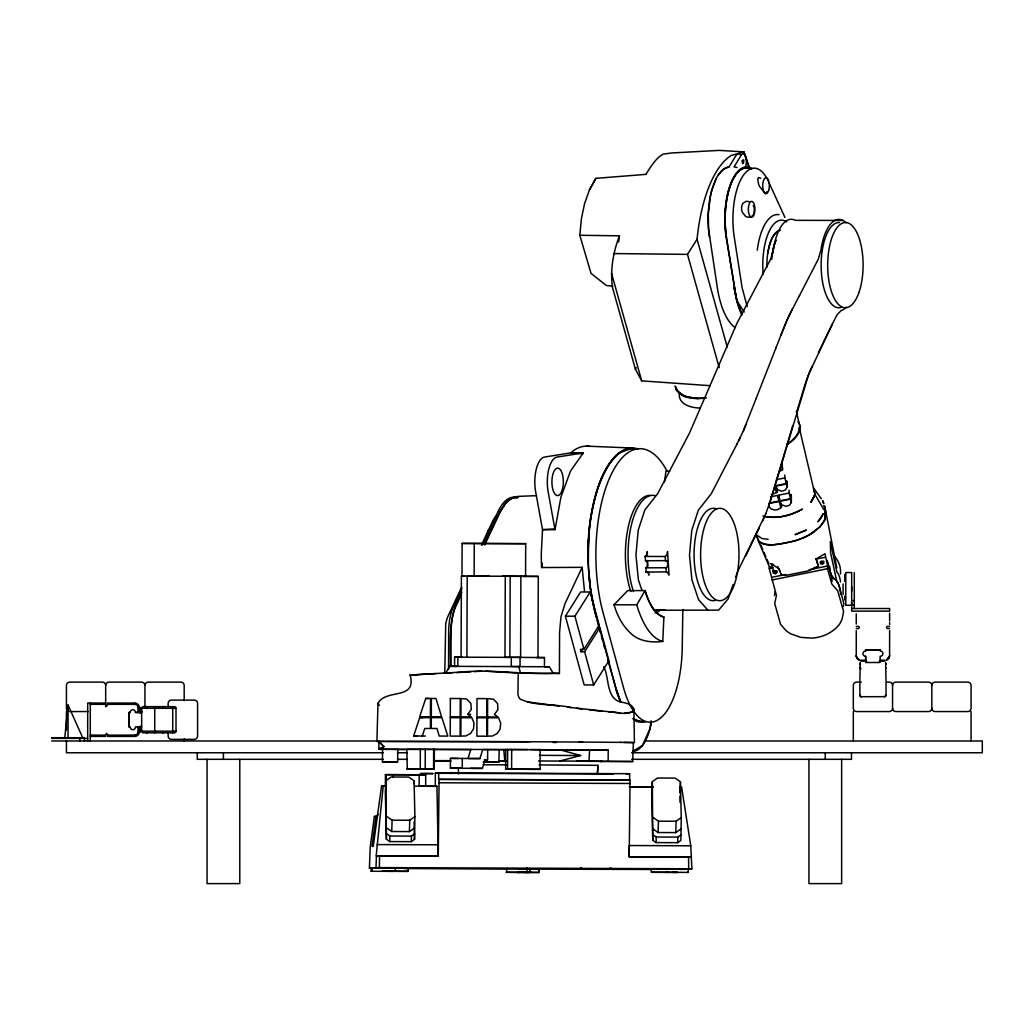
<?xml version="1.0" encoding="UTF-8"?>
<svg xmlns="http://www.w3.org/2000/svg" width="1034" height="1034" viewBox="0 0 1034 1034"><rect width="100%" height="100%" fill="white"/><g stroke="black" fill="none" stroke-linecap="round" stroke-linejoin="round"><path stroke-width="1.5" d="M808.743 535.224L820.065 526.849L824.796 519.533A77.744 39.938 -15.9 0 0 824.796 507.423L823.839 505.691L824.796 506.518L824.796 520.399C817.907 531.192 805.964 537.667 793.957 541.131C782.389 543.16 769.412 548.136 758.504 541.196L755.932 533.79M843.098 583.887L843.098 594.46M851.68 604.58L851.68 602.654M851.68 591.215L851.68 586.562M386.38 786.021L383.226 786.008L376.208 855.829L438.261 856.062L436.943 786.202L414.518 786.163M438.261 856.062L439.088 779.352L630.042 780.075L629.215 856.785L629.241 845.528L690.764 845.786L691.875 868.78L651.006 869.012L651.42 872.269L653.798 872.308L688.23 872.373L688.243 869.103M382.49 761.774L382.541 749.34L386.91 749.34L397.715 749.391L397.676 761.825L382.49 761.774L397.676 761.825M386.121 774.621L385.436 774.686L385.398 786.137L386.083 786.073L386.121 774.621L393.023 774.634L425.711 774.776L425.672 786.228L419.132 786.189L419.184 774.737M393.01 777.503L393.023 774.634M407.306 768.96L406.827 749.327L434.332 749.404L434.267 769.025L408.469 768.973M406.75 768.96L420.256 768.947L420.334 749.327M434.267 769.025L425.207 768.96L425.271 749.34M433.582 769.012L433.647 749.379M425.607 786.318L435.288 786.357L435.34 773.277L438.713 772.967L629.667 773.691L629.641 780.101L438.687 779.377L438.713 772.967M444.788 672.617L445.719 623.489L447.386 617.544L461.694 587.105M448.549 669.476L448.678 631.89A34.561 14.36 -89.9 0 1 453.564 606.195L461.784 588.708M450.436 665.754C450.397 640.938 447.955 614.286 461.784 592.223M450.94 666.348L451.07 631.903A34.561 14.36 -89.9 0 1 455.942 606.195L461.423 594.55M457.868 657.185L454.611 657.197L454.572 666.348L457.842 666.348L457.868 657.185L520.593 657.391L520.89 576.274L461.397 576.119L461.086 657.236M461.978 576.132L462.108 543.432L525.699 543.664L525.569 576.377L502.369 576.222M466.903 657.223L467.213 576.093L472.099 576.145M474.257 543.457L474.141 576.171L489.211 576.171M486.846 716.976L486.911 698.609L477.01 698.583L476.945 716.937L497.936 717.001L494.42 714.442L497.91 709.738L497.613 703.611L493.502 699.191L487.634 698.609L487.557 716.976M505.29 576.197L504.98 657.314L509.878 657.365L510.189 576.235M505.639 769.193L505.716 749.572L511.675 749.56L540.149 749.689L540.071 769.322L505.639 769.193L540.071 769.322M507.578 769.18L507.655 749.56M511.597 769.193L511.675 749.56M520.063 657.365L520.024 666.529L511.261 666.478L511.3 657.327L520.063 657.365L544.479 657.585L544.44 666.749M537.99 657.546L538.3 576.429L520.89 576.274M485.179 671.144L518.241 673.108L559.433 673.483L559.575 632.175L561.023 616.548L564.991 603.688L582.142 567.343L541.609 567.55A108.027 44.901 -89.9 0 1 541.286 553.759L542.514 529.654L535.664 491.835A24.816 10.314 -89.9 0 1 544.504 457.067L570.794 452.879L583.292 452.918L570.522 471.039L560.945 497.018L555.012 529.692L542.514 529.654L555.297 528.917M539.735 749.766L589.626 750.025L588.979 761.14L585.89 761.166L608.147 761.257L608.225 750.128L530.429 749.585M484.171 759.887L487.583 759.9L487.673 749.598L499.189 749.676L498.931 762.097L483.705 762.019M526.978 870.874L527.004 867.772M588.372 562.418L588.566 540.045M769.206 503.041L779.003 501.051L779.067 495.7M518.241 673.108L517.944 693.323A7.833 7.354 -84.5 0 0 520.27 699.152C535.767 706.442 554.612 703.585 571.13 707.592M444.103 673.069L410.162 675.06C417.09 700.677 385.902 688.373 378.005 703.262L376.893 741.43L378.276 741.468M682.841 609.491L682.22 647.956A76.865 31.951 -89.9 0 1 658.826 719.341A76.865 31.951 -89.9 0 1 623.554 687.791L603.042 612.606A105.649 43.919 -89.9 0 1 610.073 476.894A105.649 43.919 -89.9 0 1 666.84 470.728M378.405 814.391L376.066 816.33L374.36 816.485L370.25 846.587L369.422 868.172L371.322 868.004L371.141 871.274L372.188 871.171L372.356 867.901L379.362 867.591L379.568 855.816L438.584 856.036M859.861 680.967L860.262 663.04L859.9 663.763M768.869 506.595L771.222 508.961L774.337 509.969L777.891 509.594L780.877 507.694L780.98 503.287M385.966 780.683L385.32 791.721L386.406 839.259L389.728 841.573L411.299 841.663L414.518 839.362L414.892 816.563L414.078 780.786L408.766 777.077L391.111 777.012L385.966 780.683L386.406 839.259M389.728 841.573L389.896 836.015L386.574 833.688M414.556 827.911L409.412 831.594L391.757 831.517L392.093 820.156L386.781 816.446M409.412 831.594L409.748 820.233L414.892 816.563M411.299 841.663L411.467 836.092L414.686 833.805M414.001 783.63L414.078 780.786M652.325 781.691L651.678 792.742L652.764 840.267L656.086 842.594L677.658 842.671L680.876 840.371L681.251 817.571L680.437 781.807L675.124 778.085L657.469 778.02L652.325 781.691L652.764 840.267M656.086 842.594L656.254 837.023L652.932 834.709M680.915 828.932L675.771 832.603L658.102 832.538L658.451 821.177L653.139 817.467M675.771 832.603L676.107 821.242L681.251 817.571M677.658 842.671L677.826 837.113L681.044 834.813M679.842 791.449L679.958 787.275L681.626 787.132L690.764 845.786M680.437 781.807L680.101 793.168L679.958 787.275M376.001 867.578L376.454 855.803L379.568 855.816M600.392 761.58L632.653 761.528L633.39 742.554L623.877 742.412M487.673 749.598L482.697 749.56L479.931 758.555L450.41 758.374L450.385 768.184L482.4 768.391L485.011 759.887L487.583 759.9M462.314 758.4L462.276 768.21L450.385 768.184M859.861 664.125L860.262 663.04M662.781 641.416L663.893 617.078A62.996 26.186 -89.9 0 1 645.061 590.621L627.716 590.569L614.015 604.774C617.13 615.101 622.08 625.131 630.016 632.614C638.56 641.429 651.174 642.838 662.781 641.416A87.463 36.358 -89.9 0 1 636.763 604.838L614.015 604.774M860.883 696.722L885.143 696.658L886.022 695.352L886.022 682.776M889.602 656.06L886.849 659.834L889.602 656.06L889.628 630.559M594.783 611.352C587.441 581.832 586.769 551.2 590.168 521.071C594.653 496.785 600.263 470.858 618.784 453.099L632.446 448.019L635.173 449.092M612.8 286.069L606.389 285.539L591.034 273.39L579.803 235.274L581.379 218.937L584.533 203.763L589.367 190.101L595.842 178.352L645.953 174.358M598.014 765.328L597.329 774.388L598.014 765.328L539.141 764.927M773.626 564.745L770.963 563.62L772.954 567.963L769.529 566.813L769.283 568.7L776.418 595.364L774.724 603.585L780.58 624.355L786.008 630.598L790.273 633.687L800.704 637.358L811.961 638.12A36.1 30.645 0 0 0 839.931 623.592L842.077 619.198L843.589 611.546L837.721 590.776L831.801 584.029L827.471 568.713L827.704 565.973L824.977 553.733L816.007 559.006L818.489 566.71L808.045 570.897L786.68 575.24L781.588 575.266L777.633 566.438M886.022 695.197L884.535 696.826M889.628 655.621L888.503 658.619L888.891 658.102M64.78 737.72L68.05 705.02L82.694 737.72M487.13 535.638L488.216 530.403L490.568 528.917M651.239 869.465L506.944 869.064L506.337 872.321L538.779 872.45L539.128 869.18L519.068 869.077M618.72 242.059L619.418 235.83L579.803 235.274M710.216 385.682L641.687 380.874L635.393 369.164L612.438 287.245C610.112 269.809 613.188 252.167 619.418 235.83M376.066 816.33L372.007 846.432L373.248 846.316L381.559 786.15L383.226 786.008M664.474 481.87L665.922 471.22L669.722 471.233M651.097 720.801L650.024 728.595L642.528 745.385L632.614 751.421A49.283 20.499 -89.9 0 0 651.291 723.167M859.861 663.983L860.223 663.091M886.022 695.352L885.556 696.347M767.745 253.317C769.464 244.942 771.286 233.283 780.476 230.091M541.609 567.55L542.346 563.323M844.739 579.363L844.713 581.392L845.373 577.98M774.401 595.532L775.164 591.668M843.305 606.57L843.912 603.481L838.018 582.607L831.401 575.473L826.954 560.299L831.207 575.253L833.43 578.885M845.166 575.15L845.463 573.844L844.558 577.502M845.024 575.744L844.739 576.843M885.905 667.99L885.66 668.429M792.742 425.543L768.689 506.221M797.175 410.395L806.081 381.094L811.961 366.592M470.793 749.521L468.04 758.529L479.931 758.555M413.665 735.988L419.662 717.635L430.454 717.661L430.441 728.505L424.754 728.492L422.26 736.014L413.665 735.988L416.767 736.027M419.662 716.73L425.762 698.441L430.48 698.454L430.428 716.769L419.662 716.73L422.764 716.756M733.158 584.456L728.194 598.828L718.682 610.125L654.561 610.254L652.428 607.85M735.613 577.373L737.552 571.75L765.845 513.588M395.815 868.004L394.678 871.261L408.249 871.352L408.21 868.095L372.356 867.901M815.025 494.562L811.083 501.981L815.025 494.562L823.827 509.607M765.884 513.51L771.041 499.047L808.666 374.192L832.357 324.004L837.088 314.75L841.198 310.523A45.742 19.013 -89.9 0 0 846.277 307.176M745.966 424.496L743.381 430.932M756.048 398.672L743.317 431.049L736.841 444.284M775.939 347.941L786.15 321.91L792.509 308.83M780.941 335.158L788.981 315.706L799.489 295.543M756.022 398.736L776.056 347.644M786.499 481.081L786.499 483.964L775.358 486.226L777.012 492.119L777.982 489.806L781.575 491.189L785.207 490.155L787.12 487.247L787.12 481.482M779.558 498.466L781.265 507.242L782.247 504.928L785.672 506.311L789.343 505.368L791.359 502.485L791.359 495.286M762.614 520.826L764.242 517.271M481.456 545.073L492.352 521.873A42.911 17.824 -89.9 0 1 495.557 516.431M482.309 545.021L498.065 511.52A56.805 23.614 -89.9 0 1 516.845 497.664M484.7 545.021L500.443 511.52L506.053 502.64L511.959 498.272M484.416 544.285L500.197 510.861L508.301 499.487L517.569 496.41L536.646 495.648M818.489 352.387L832.357 324.004M716.213 178.611L711.625 190.954A53.432 22.192 -89.8 0 0 710.345 196.499L708.29 213.547L708.536 228.915L717.376 287.995A65.194 27.104 -89.9 0 0 735.187 327.597M745.462 556.318L759.279 528.025M816.007 559.006L825.274 557.326M603.727 666.775C609.478 677.128 605.821 697.937 620.452 701.983C625.376 702.758 633.157 704.206 633.907 710.203C627.754 716.497 616.716 711.444 608.961 711.987M738.56 441.027L740.279 437.641M799.411 295.711L818.346 259.043L820.906 250.254A45.742 19.013 -89.9 0 1 846.019 222.698M737.048 443.909L711.289 493.735L698.351 510.163L691.798 530.222L689.497 555.103L691.901 579.854L698.545 599.591L708.109 610.383M811.083 501.981L814.753 495.273M589.367 190.101L595.842 178.352M636.763 604.838L645.061 590.621C648.408 600.728 652.777 613.382 663.893 617.078M460.828 672.113C491.628 669.101 522.377 674.646 553.229 673.328L549.325 666.775L449.816 666.323L445.628 673.224L451.961 672.863M709.518 237.458A52.114 21.662 -89.9 0 1 729.06 166.926L736.441 154.841L738.987 153.562A8.194 3.399 -89.8 0 1 740.215 154.751M599.862 627.586L608.923 660.765L593.671 684.947L584.158 684.922L565.391 616.186L580.643 591.991L590.156 592.017L599.216 625.195L583.964 649.378L580.397 649.365L581.043 651.769L584.624 651.782L599.862 627.586L597.484 627.586M583.964 649.378L574.917 616.212L590.156 592.017M581.043 651.769L582.749 649.081M719.199 367.652L687.481 254.377L697.058 239.242A113.042 46.995 -89.9 0 1 731.245 155.462L743.911 151.882L749.495 167.857M635.393 369.164L636.259 367.781M845.295 599.914C843.615 589.315 845.928 605.381 844.649 597.949M718.203 175.16L723.697 169.072L729.06 166.926M467.769 714.365L471.31 709.402L470.845 703.301L466.657 699.036L460.97 698.545L460.906 716.872L471.297 716.911L467.769 714.365L470.677 714.391M888.865 658.141L886.849 659.834M644.996 556.46L665.25 556.512L666.814 555.18L667.55 551.549L669.076 575.163L667.072 571.828L646.017 572.138L646.134 567.692A3.593 1.499 -89.9 0 0 647.387 563.569A3.593 1.499 -89.9 0 0 645.668 560.596L644.996 556.46L646.56 555.129L647.284 551.497L647.387 556.008M773.148 571.66L774.518 570.561L776.327 571.014L776.767 572.577L775.397 573.676L773.587 573.224L773.148 569.941L773.587 573.224M775.397 573.676L775.397 571.957L776.767 570.846L776.767 572.577M822.469 564.112L823.839 563.013L823.4 561.449L821.591 560.997L820.221 562.095L820.66 563.659L822.469 564.112L822.469 562.38L823.839 561.281M751.847 216.326L753.347 214.956L754.187 211.621L754.277 207.731L753.256 205.585M776.599 488.397L776.599 492.546L771.364 494.73M814.197 531.89C801.647 540.627 786.305 543.38 771.416 544.957A20.279 10.43 -15.7 0 1 759.034 541.441L755.854 534.048M378.935 749.301L383.885 746.613L378.832 741.404L378.935 749.301L383.536 749.366M778.667 471.827L782.505 469.759L782.505 466.877M750.684 216.907L751.343 216.61M645.268 560.751L665.935 560.648A3.593 1.499 -89.8 0 1 667.641 563.62A3.593 1.499 -89.8 0 1 666.387 567.744L645.733 567.847M559.924 760.985L580.617 755.518L560.234 749.857M776.444 479.634L784.806 477.941L784.806 475.058M775.241 485.825L786.383 483.55L786.383 480.681M770.42 496.85L777.413 495.428L779.003 501.051M789.071 490.181L789.071 493.063L777.904 495.325L779.494 500.947L790.648 498.685L790.648 494.355M769.322 503.442L779.119 501.451L779.08 495.79M779.597 501.348L790.764 499.086L790.764 494.756M769.283 568.7L772.954 567.963M813.874 567.64L818.489 566.71L816.214 558.593M771.713 577.347L785.711 574.503M809.04 569.76L827.704 565.973M772.101 579.971L827.471 568.713M583.292 452.918L557.003 457.093A24.816 10.314 -89.9 0 0 548.162 491.874L555.012 529.692M532.135 869.206L539.128 869.18M642.825 721.073L636.737 721.629L633.583 718.488M425.711 774.776L385.436 774.686M435.288 786.357L436.943 786.202M626.294 774.001L629.667 773.691M687.183 869.193L680.01 869.439M687.183 872.476L688.23 872.373M674.995 385.798C677.89 398.878 694.9 399.434 705.653 398.025M665.793 872.334L668.584 872.36M624.484 713.214L632.291 712.09L633.894 710.5L633.777 708.678L630.533 705.227M376.906 741.417L530.416 741.74M443.702 673.095L461.035 672.113M456.705 672.604L470.935 671.79M474.089 671.609L481.999 671.156M513.239 497.845L517.724 497.716M654.561 610.254L665.133 609.982M540.149 749.689L539.076 749.702M687.481 254.377L613.795 253.563M378.832 741.404L384.519 741.378M408.249 871.352L371.141 871.274M525.699 543.664L462.108 543.432M544.479 657.585L536.504 657.585M404.721 868.108L408.21 868.095M499.383 760.83L504.786 760.817L503.765 749.663L506.001 749.663M504.295 760.791L506.44 760.778L498.711 760.856M851.68 600.573L854.291 600.573M854.291 605.278L845.786 605.239L845.786 572.539L851.68 572.539L851.68 611.133L889.628 611.133L889.628 608.522L851.68 608.522M856.281 626.514L858.517 626.307L859.319 627.237A2.003 2.003 0 0 1 859.319 627.741L858.517 628.672L856.281 628.478M889.602 626.514L887.366 626.307L886.565 627.237A2.003 2.003 0 0 0 886.565 627.741L887.366 628.672L889.602 628.478M880.141 650.063L865.742 650.063L865.742 651.045A2.611 2.611 0 0 0 862.963 653.656A2.611 2.611 0 0 0 865.742 656.267L865.742 662.497L880.141 662.497L880.141 656.267A2.611 2.611 0 0 0 882.92 653.656A2.611 2.611 0 0 0 880.141 651.045L880.296 649.934L865.574 649.934L865.574 651.045M860.844 660.196L865.574 660.196L865.574 656.28M880.296 660.196L885.026 660.196M860.844 661.178L866.582 661.178M879.301 661.178L885.026 661.178M861.257 682.117L856.579 682.117A3.27 3.27 0 0 0 853.309 685.387L853.309 708.29A3.27 3.27 0 0 0 856.579 711.56L889.292 711.56A3.27 3.27 0 0 0 892.562 708.29L892.562 685.387A3.27 3.27 0 0 0 889.292 682.117L886.177 682.117M105.675 703.055L87.683 703.055L87.683 740.99M139.357 712.374L139.357 707.631A4.575 4.575 0 0 0 134.782 703.055L107.639 703.055L107.639 704.296L134.782 704.361A3.27 3.27 0 0 1 138.052 707.631L138.052 712.374M90.294 704.361L105.675 704.296M138.052 707.631L140.34 707.631L140.34 713.382M141.658 708.29L175.987 708.29L176 731.18A1.641 1.641 0 0 1 174.358 732.822L143.299 732.822A1.641 1.641 0 0 1 141.658 731.18L141.658 708.29A1.641 1.641 0 0 1 143.287 706.649L174.268 706.649A1.641 1.641 0 0 1 176 708.29M139.357 708.613L140.34 708.613M69.692 711.56L88.381 711.56M130.206 712.374L129.095 712.374L129.095 727.096L130.206 726.928A2.611 2.611 0 0 0 132.817 729.707A2.611 2.611 0 0 0 135.428 726.928L141.658 726.928M135.441 712.374L139.306 712.374M141.658 712.542L135.428 712.542A2.611 2.611 0 0 0 132.817 709.763A2.611 2.611 0 0 0 130.206 712.542L129.224 712.542L129.224 726.928M139.357 730.857L140.34 730.857M141.658 731.18L175.987 731.18M139.357 727.096L139.357 731.839A4.575 4.575 0 0 1 134.782 736.415L107.639 736.415L107.639 735.174L134.782 735.109A3.27 3.27 0 0 0 138.052 731.839L140.34 731.839M90.294 735.109L105.675 735.174L105.675 736.376L90.294 736.415M51.7 737.72L84.413 737.72M51.713 738.379L87.683 738.379M51.7 740.99L378.173 740.99M644.699 740.99L982.3 740.99L982.3 752.765L631.658 752.765M383.175 752.765L66.422 752.765L66.422 740.874M397.56 752.765L407.37 752.765M383.175 759.318L197.261 759.318L197.261 752.765M397.689 759.318L407.37 759.318M631.658 759.318L851.46 759.318L851.46 752.765M433.168 749.495L471.388 749.598M498.995 749.702L503.765 749.663M608.225 750.128L590.052 750.077M433.647 760.623L449.506 760.636M450.837 761.024L447.179 761.024L450.268 761.037M483.214 764.759L506.75 764.811M389.43 871.3L394.044 871.3L381.96 871.261L386.923 871.261M672.617 872.386L677.516 872.386L651.42 872.269M506.337 872.321L521.265 872.36M842.994 220.449L795.392 220.332A45.742 19.013 -89.9 0 0 773.316 250.138L770.744 258.927L736.919 323.371L689.562 432.923L657.74 493.593L644.802 510.021L638.249 530.093L635.949 554.961L638.353 579.712L641.933 590.336M524.548 576.429L538.3 576.429M565.391 616.186L574.917 616.212M544.608 666.762L549.325 666.775M553.268 742.502L556.447 742.502M527.573 749.572L379.077 749.262L383.885 746.613L378.69 741.456M470.509 768.365L482.4 768.391M420.256 768.947L425.207 768.96M435.34 773.277L613.459 773.949M438.791 782.777L630.029 783.475M629.486 786.939L653.191 787.029M381.559 786.15L386.238 786.163M629.409 787.094L653.113 787.184M392.093 820.156L409.748 820.233M658.451 821.177L676.107 821.242M389.896 836.015L411.467 836.092M656.254 837.023L677.826 837.113M376.751 844.597L438.287 844.791M629.538 856.759L691.5 857.005M629.215 856.785L691.255 857.031M379.362 867.591L691.875 868.78M522.015 872.386L529.137 872.425L526.035 872.399M538.921 869.206L539.153 872.463L517.336 872.386L519.327 872.399M539.347 755.337L580.617 755.518M538.559 760.985L588.979 761.14M450.798 760.985L434.396 760.908M483.214 762.071L486.006 762.084M486.523 762.032L498.931 762.097M530.003 741.727L582.581 742.089M576.623 761.179L602.266 761.412M404.113 868.547L506.35 869.116M619.973 742.373L634.424 742.58L633.907 710.203M578.911 742.063L621.111 742.373M608.147 761.257L632.653 761.528M461.397 576.119L464.654 576.145M454.611 657.197L462.237 657.262M449.816 666.323L456.227 666.374M410.162 675.06L416.599 675.124M425.762 698.441L428.864 698.467M419.662 717.635L422.764 717.661M422.26 736.014L425.375 736.04M450.41 758.374L458.424 758.439M374.36 816.485L377.526 816.589M369.422 868.172L371.645 868.237M586.601 446.145L632.446 448.019M768.12 539.296L762.136 538.559L756.966 535.237M553.19 673.108L559.433 673.483M583.008 453.68L570.794 452.879A108.027 44.901 -89.9 0 1 589.522 446.404M620.31 712.995L568.105 707.204M602.279 711.302L589.574 709.88M576.675 708.303L581.961 708.962M559.006 706.041L527.741 701.957M861.348 696.826L859.861 695.352L859.861 682.776M609.595 868.146L617.544 869.426M698.196 398.659L684.366 396.371L676.288 390.064L676.081 387.078M737.139 167.508L734.037 166.926L741.262 155.087A7.91 3.296 -89.9 0 1 745.824 157.155A7.91 3.296 -89.9 0 1 744.945 168.154M764.32 516.405C777.335 518.99 791.075 515.643 802.436 509.077C790.609 515.488 776.275 519.65 762.924 515.966M822.469 562.38L820.66 561.927L820.66 563.659M773.587 571.492L775.397 571.957M580.501 867.978L584.986 869.348M856.281 656.099L857.328 658.568L859.551 660.015L857.38 658.619L856.281 656.099L856.255 630.559M634.346 719.237L640.033 721.318M860.74 668.856L860.21 668.416L860.727 668.843M860.74 696.658L859.861 695.352M859.099 659.86L856.63 657.43M777.633 567.899L770.963 563.62M652.79 828.816L658.102 832.538M386.432 827.807L391.757 831.517M379.31 705.395L378.005 703.262M860.042 668.145L859.861 667.395L860.262 668.481M886.022 664.138L885.66 663.091L886.022 680.967M885.556 662.988L886.022 663.983L885.673 663.104M860.327 696.347L859.861 695.197M814.21 488.914L821.358 498.815M860.21 668.416L859.861 667.395M751.64 169.149A51.881 21.559 -89.9 0 0 750.878 168.736C738.909 164.264 732.279 179.153 729.461 188.227C724.731 204.034 724.097 220.94 726.475 237.225L735.975 296.37L737.229 301.308L744.221 312.022M529.137 869.116L530.92 872.399M778.292 567.731L780.269 571.608M814.521 489.845L813.616 488.048L814.934 494.394L799.256 427.585A34.613 17.798 -15.7 0 1 786.59 444.465M769.012 182.695L784.948 217.437M760.908 545.228L762.756 549.519M763.984 552.376L765.819 556.667M767.047 559.523L768.895 563.814M758.504 541.196L769.994 568.312L769.529 566.813M747.194 306.607L742.102 287.633L734.256 237.096A50.912 21.171 -89.9 0 1 742.244 177.021A50.912 21.171 -89.9 0 1 768.352 181.247M620.827 701.983L615.825 687.765L595.3 612.593L591.202 592.715M615.605 688.101L620.452 701.983L617.065 693.026L607.656 658.955M758.142 538.611L758.452 539.515M737.229 301.308L741.882 313.819A64.444 26.794 -89.8 0 1 734.321 287.762M749.262 168.296L743.911 151.882L719.199 150.395L671.428 152.98L662.936 154.169L659.188 156.806A103.684 22.063 -72.9 0 0 645.953 174.41M774.841 486.329L776.599 492.546M782.505 469.759L781.769 464.292M784.806 477.941L786.383 483.55M789.071 493.063L790.648 498.685M779.119 501.451L780.877 507.694M697.058 239.242L727.251 347.075M611.482 273.105L641.687 380.874M595.093 612.929L596.347 617.531M597.187 620.594L600.534 632.873M601.374 635.936L602.628 640.537M603.468 643.613L604.722 648.215M584.624 651.782L593.671 684.947M741.921 314.931A65.194 27.104 -89.9 0 1 736.971 301.734L726.178 237.497A52.114 21.662 -89.9 0 1 730.392 184.336A52.114 21.662 -89.9 0 1 751.925 168.529M518.822 666.503L520.438 673.031M796.296 411.248L799.98 426.861M856.436 656.913L856.255 655.621M836.842 567.963L824.796 506.518M734.037 288.034L736.971 301.734M786.499 483.964L787.12 487.247M790.764 499.086L791.359 502.485M831.401 575.473L832.073 581.509M647.866 566.412L647.478 560.506M648.499 572.216L648.822 575.111A5.235 2.171 -89.8 0 0 646.004 572.138M582.142 567.343L584.494 591.164M588.863 570.833L590.608 589.6M458.204 767.797L458.618 773.859M665.25 556.512L665.521 560.803M665.986 567.899L666.271 572.19M679.868 796.012L680.01 802.345M414.13 821.94L414.518 839.362M781.2 504.463L781.265 507.242M766.892 265.738L766.918 267.263M766.879 191.691L766.776 192.931L765.186 193.604L759.344 186.133A9.513 4.058 62.7 0 1 758.439 183.574L757.87 180.136A8.13 3.063 65.5 0 1 758.051 178.727A7.845 2.895 66.4 0 1 758.374 178.119M688.554 856.979L688.696 868.754M971.068 711.573L971.068 740.977M892.562 685.387A3.27 3.27 0 0 1 895.832 682.117L928.545 682.117A3.27 3.27 0 0 1 931.815 685.387L931.815 708.29A3.27 3.27 0 0 1 928.545 711.56L895.832 711.56A3.27 3.27 0 0 1 892.562 708.29M889.628 613.097L889.628 620.956M889.628 622.662L889.628 624.588M856.255 613.886L856.255 624.084M854.291 572.552L854.291 608.522M853.309 711.573L853.309 740.977M841.65 759.318L841.65 883.605L808.937 883.605L808.937 759.318M829.772 566.464L829.772 569.695M825.287 752.765L825.287 759.318M781.626 463.775L781.626 466.657M781.588 574.193L781.588 575.266M777.012 487.97L777.012 492.119M239.785 759.318L239.785 883.605L207.071 883.605L207.071 759.318M223.422 752.765L223.422 759.318M184.181 700.651L184.181 685.387A3.27 3.27 0 0 0 180.898 682.117L148.198 682.117A3.27 3.27 0 0 0 144.928 685.387L144.928 706.765M184.181 738.922L184.181 740.977M172.73 706.674L172.73 732.796M168.141 706.493L168.141 703.379A3.27 3.27 0 0 1 171.424 700.108L194.314 700.108A3.27 3.27 0 0 1 197.584 703.379L197.584 736.092A3.27 3.27 0 0 1 194.314 739.362L171.424 739.362A3.27 3.27 0 0 1 168.141 736.092L168.141 732.977M158.887 706.674L158.887 707.838M154.738 706.674L154.738 732.796M140.34 726.088L140.34 731.775M138.052 727.096L138.052 731.839M134.782 703.107L134.782 704.361M134.782 735.109L134.782 736.363M107.898 704.361L106.592 706.132L105.416 704.361M107.898 735.109L106.592 733.339L105.416 735.109M144.928 685.387A3.27 3.27 0 0 0 141.658 682.117L108.945 682.117A3.27 3.27 0 0 0 105.675 685.387L105.675 706.765M90.294 703.055L90.294 740.99M84.439 738.379L84.439 740.99M79.734 738.379L79.734 740.99M68.05 705.02L68.05 737.72M66.422 711.573L66.422 730.094M146.557 706.649A1.641 1.641 0 0 1 147.164 706.765M162.609 706.765A1.641 1.422 -90 0 1 163.139 706.649M147.448 732.55A1.641 1.641 0 0 1 146.557 732.822M163.139 732.822A1.641 1.422 -90 0 1 162.364 732.55M406.233 749.585A652.609 1.616 0.2 0 1 397.159 749.508M385.837 741.391A537.073 1.318 0.2 0 1 528.477 741.74M410.317 675.06A605.885 14.683 -2.5 0 1 435.973 673.548M595.3 612.593A105.649 43.919 -89.9 0 1 594.24 501.038A105.649 43.919 -89.9 0 1 635.367 448.898M587.881 553.888A106.269 44.178 -89.9 0 1 638.224 448.989M645.268 721.9A76.865 31.951 -89.9 0 1 632.834 718.695M500.443 511.52A56.805 23.614 -89.9 0 1 517.892 497.341M630.792 591.513A58.99 24.519 -89.9 0 1 627.845 528.865A58.99 24.519 -89.9 0 1 650.127 495.338M633.467 591.526A58.99 24.519 -89.9 0 1 631.167 525.879A58.99 24.519 -89.9 0 1 655.595 495.751M659.278 611.004A58.99 24.519 -89.9 0 1 655.155 612.968M715.334 600.392A46.181 19.194 -89.9 0 1 694.085 553.1A46.181 19.194 -89.9 0 1 716.678 508.999M840.758 307.499A42.627 17.72 -89.9 0 1 821.151 266.914A42.627 17.72 -89.9 0 1 839.492 222.556M771.765 259.275A35.234 14.644 -89.8 0 1 775.888 240.147M706.132 397.715A36.177 18.599 -15.7 0 1 676.171 387.84M700.096 408.081A35.518 18.263 -15.7 0 1 679.416 393.347M797.964 421.51A35.376 18.185 -15.7 0 1 786.939 444.749M726.475 237.225A51.351 21.352 -89.9 0 1 730.133 186.21A51.351 21.352 -89.9 0 1 750.374 168.503M757.25 250.189A50.446 20.977 -89.9 0 1 778.938 214.684M763.17 274.217A44.85 18.651 -89.9 0 1 786.758 221.961M750.684 216.882A9.577 7.29 88.1 0 1 745.553 216.3L742.425 212.448A7.742 5.467 81.8 0 1 741.572 208.093A7.471 5.209 81.9 0 1 742.011 205.339A7.677 5.416 80.9 0 1 743.2 203.078L746.238 201.372A9.216 6.592 74.1 0 1 748.202 201.527L748.913 201.733A9.241 6.54 72.5 0 1 749.508 202.005M758.361 178.119A7.587 2.766 67.6 0 1 760.688 178.313M766.892 265.997A35.001 14.554 -89.9 0 1 779.041 230.517M772.152 256.109A35.001 14.554 -89.9 0 1 775.927 240.379M840.526 581.974A31.459 26.703 0 0 0 838.225 573.844L836.842 571.918L830.328 541.609L830.586 552.828L836.842 581.599L838.225 583.525A31.459 26.703 0 0 1 840.603 594.447M834.115 555.697A31.459 26.703 0 0 1 840.513 574.064M105.675 685.387A3.27 3.27 0 0 0 102.405 682.117L69.692 682.117A3.27 3.27 0 0 0 66.422 685.387L66.422 708.29A3.27 3.27 0 0 0 67.624 710.823M142.253 711.495A3.27 3.27 0 0 1 141.658 711.56M931.815 685.387A3.27 3.27 0 0 1 935.085 682.117L967.798 682.117A3.27 3.27 0 0 1 971.068 685.387L971.068 708.29A3.27 3.27 0 0 1 967.798 711.56L935.085 711.56A3.27 3.27 0 0 1 931.815 708.29M431.307 717.661L431.268 728.479L436.994 728.492L439.217 736.066L447.8 736.079L441.919 717.686L431.307 717.661M431.385 698.454L431.307 716.769L441.608 716.808L435.947 698.467L431.385 698.454M450.294 717.699L450.217 736.092L460.117 736.118L460.195 717.712L450.294 717.699M450.359 698.506L450.294 716.833L460.195 716.872L460.259 698.532L450.359 698.506M460.906 717.712L460.841 736.118L465.946 735.924L470.69 733.313L473.559 728.737L473.999 723.05L471.866 717.738L460.906 717.712M476.945 717.751L476.881 736.156L486.781 736.182L486.846 717.764L476.945 717.751M487.557 717.764L487.492 736.182L492.611 735.988L497.354 733.39L500.107 728.983L500.702 723.283L498.556 717.79L487.557 717.764M742.244 160.774C742.567 168.943 745.553 156.431 742.244 160.774M823.232 513.704L817.933 521.731A36.642 18.845 -15.7 0 0 823.232 513.704M806.158 530.158L795.275 534.578L806.158 530.158M426.822 773.484L420.282 773.561L433.078 773.6L426.822 773.484M823.232 501.917L822.676 500.714L823.749 503.687L823.232 501.917M562.548 488.772A13.739 5.713 -89.8 0 0 557.675 468.118A13.739 5.713 -89.8 0 0 552.647 488.681A13.739 5.713 -89.8 0 0 562.548 488.772M734.476 584.145A46.181 19.194 -89.9 0 0 723.218 509.025A46.181 19.194 -89.9 0 0 701.75 570.38A46.181 19.194 -89.9 0 0 734.476 584.145M858.931 292.519A42.627 17.72 -89.9 0 0 848.539 223.189A42.627 17.72 -89.9 0 0 828.738 279.813A42.627 17.72 -89.9 0 0 858.931 292.519M754.342 213.767A7.949 3.309 -89.9 0 0 751.886 201.359A7.949 3.309 -89.9 0 0 748.642 212.758A7.949 3.309 -89.9 0 0 754.342 213.767M768.766 190.14A7.949 3.309 -89.9 0 0 766.297 177.732A7.949 3.309 -89.9 0 0 763.053 189.132A7.949 3.309 -89.9 0 0 768.766 190.14"/></g></svg>
